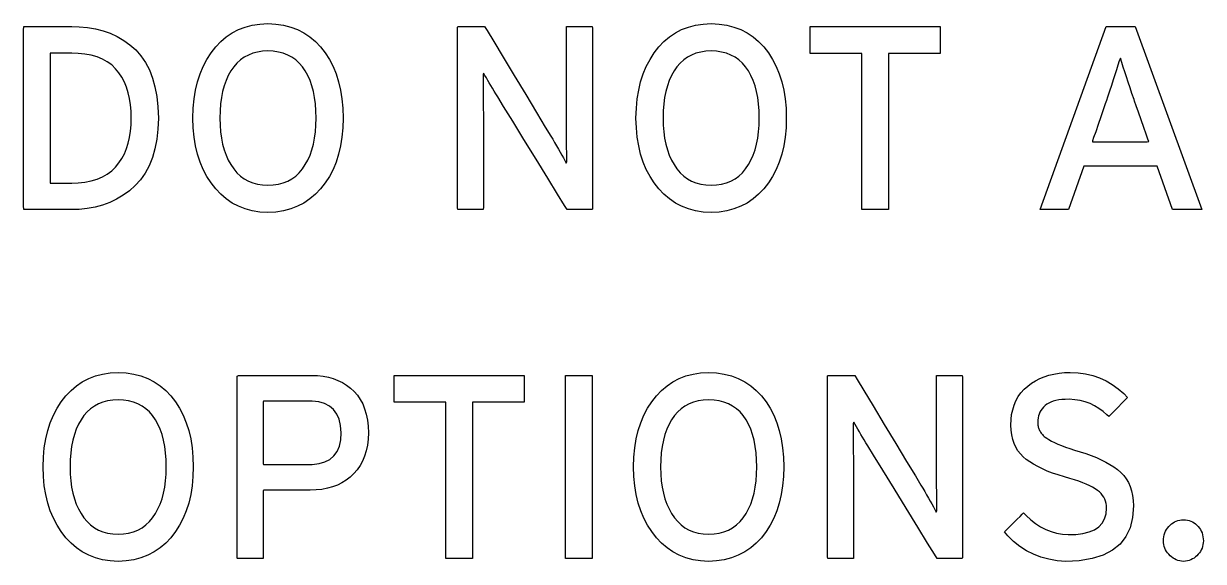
# Model space of a CAD drawing. Extents: x 1 to 47.7, y 0.2 to 33.5.
# Drawn here: x 4.316 to 6.006, y 18.199 to 18.969 of the extents above; entities that cross this region are included whole.
import ezdxf

# ---------------------------------------------------------------- set-up
doc = ezdxf.new("R2010")
doc.units = 0
doc.header["$MEASUREMENT"] = 0
doc.layers.add('6_0____DWG', color=7, linetype='CONTINUOUS')

msp = doc.modelspace()

# ---------------------------------------------------------------- linework, layer by layer
at = {"layer": '6_0____DWG'}
for points in [[(4.509, 18.8339), (4.5083, 18.8182), (4.5067, 18.8035), (4.504, 18.7898), (4.5004, 18.7772), (4.4958, 18.7656), (4.4901, 18.7551), (4.4835, 18.7456), (4.4759, 18.7371), (4.4674, 18.7298), (4.4585, 18.7233), (4.4491, 18.7178), (4.4393, 18.7131), (4.429, 18.7093), (4.4183, 18.7063), (4.4071, 18.7043), (4.3955, 18.7031), (4.3851, 18.7027), (4.3817, 18.7027), (4.374, 18.7027), (4.3634, 18.7027), (4.3514, 18.7027), (4.3393, 18.7027), (4.3284, 18.7027), (4.3202, 18.7027), (4.3161, 18.7027), (4.3159, 18.7081), (4.3159, 18.7309), (4.3159, 18.7669), (4.3159, 18.8107), (4.3159, 18.8572), (4.3159, 18.901), (4.3159, 18.937), (4.3159, 18.9598), (4.3161, 18.9651), (4.3202, 18.9651), (4.3284, 18.9651), (4.3393, 18.9651), (4.3514, 18.9651), (4.3634, 18.9651), (4.374, 18.9651), (4.3817, 18.9651), (4.3851, 18.9651), (4.3957, 18.9649), (4.4075, 18.9639), (4.4188, 18.9619), (4.4297, 18.9591), (4.44, 18.9554), (4.4499, 18.9508), (4.4593, 18.9453), (4.4682, 18.9389), (4.4765, 18.9316), (4.484, 18.9231), (4.4905, 18.9136), (4.496, 18.903), (4.5006, 18.8913), (4.5041, 18.8786), (4.5067, 18.8648), (4.5084, 18.8499)], [(4.7736, 18.834), (4.7731, 18.8201), (4.7719, 18.8068), (4.7699, 18.7942), (4.7671, 18.7822), (4.7635, 18.7709), (4.7591, 18.7603), (4.754, 18.7504), (4.7481, 18.7412), (4.7414, 18.7325), (4.734, 18.7248), (4.726, 18.718), (4.7175, 18.7122), (4.7083, 18.7075), (4.6986, 18.7037), (4.6882, 18.701), (4.6773, 18.6993), (4.6658, 18.6985), (4.6544, 18.6993), (4.6435, 18.701), (4.6333, 18.7037), (4.6237, 18.7075), (4.6146, 18.7122), (4.6062, 18.718), (4.5984, 18.7248), (4.5911, 18.7325), (4.5844, 18.7412), (4.5784, 18.7504), (4.5731, 18.7603), (4.5687, 18.7709), (4.565, 18.7822), (4.5621, 18.7942), (4.5601, 18.8068), (4.5588, 18.8201), (4.5583, 18.834), (4.5588, 18.848), (4.5601, 18.8613), (4.5621, 18.874), (4.565, 18.886), (4.5687, 18.8973), (4.5731, 18.908), (4.5784, 18.918), (4.5844, 18.9274), (4.5911, 18.936), (4.5984, 18.9437), (4.6062, 18.9503), (4.6146, 18.956), (4.6237, 18.9607), (4.6333, 18.9643), (4.6435, 18.967), (4.6544, 18.9687), (4.6658, 18.9693), (4.6773, 18.9687), (4.6882, 18.967), (4.6986, 18.9643), (4.7083, 18.9607), (4.7175, 18.956), (4.726, 18.9503), (4.734, 18.9437), (4.7414, 18.936), (4.7481, 18.9274), (4.754, 18.918), (4.7591, 18.908), (4.7635, 18.8973), (4.7671, 18.886), (4.7699, 18.874), (4.7719, 18.8613), (4.7731, 18.848)], [(5.0944, 18.7027), (5.0907, 18.7087), (5.0809, 18.7248), (5.0667, 18.7478), (5.05, 18.7749), (5.0326, 18.8031), (5.0165, 18.8294), (5.0033, 18.8507), (4.995, 18.8642), (4.9924, 18.8685), (4.9899, 18.8726), (4.9875, 18.8766), (4.9852, 18.8805), (4.983, 18.8843), (4.9809, 18.8879), (4.9788, 18.8915), (4.9768, 18.8949), (4.9749, 18.8982), (4.9741, 18.896), (4.9741, 18.8897), (4.9741, 18.8832), (4.9742, 18.8765), (4.9742, 18.8696), (4.9743, 18.8625), (4.9743, 18.8551), (4.9744, 18.8476), (4.9745, 18.8399), (4.9745, 18.8351), (4.9745, 18.8229), (4.9745, 18.8045), (4.9745, 18.7824), (4.9745, 18.7591), (4.9745, 18.737), (4.9745, 18.7186), (4.9745, 18.7064), (4.9744, 18.7027), (4.9727, 18.7027), (4.9689, 18.7027), (4.9635, 18.7027), (4.9574, 18.7027), (4.9511, 18.7027), (4.9453, 18.7027), (4.9407, 18.7027), (4.938, 18.7027), (4.9375, 18.7046), (4.9375, 18.7216), (4.9375, 18.7525), (4.9375, 18.7926), (4.9375, 18.8372), (4.9375, 18.8814), (4.9375, 18.9204), (4.9375, 18.9497), (4.9375, 18.9643), (4.9383, 18.9651), (4.9414, 18.9651), (4.9465, 18.9651), (4.9527, 18.9651), (4.9593, 18.9651), (4.9657, 18.9651), (4.9711, 18.9651), (4.9749, 18.9651), (4.9763, 18.9651), (4.9799, 18.9593), (4.9893, 18.9437), (5.0028, 18.9213), (5.0187, 18.8949), (5.0353, 18.8675), (5.0507, 18.8419), (5.0632, 18.8211), (5.0711, 18.808), (5.0738, 18.8036), (5.0766, 18.7987), (5.0794, 18.794), (5.082, 18.7894), (5.0845, 18.7851), (5.0868, 18.7809), (5.0891, 18.7769), (5.0912, 18.773), (5.0932, 18.7693), (5.094, 18.7714), (5.094, 18.7779), (5.0939, 18.7846), (5.0938, 18.7915), (5.0938, 18.7985), (5.0938, 18.8058), (5.0937, 18.8132), (5.0937, 18.8208), (5.0937, 18.8286), (5.0937, 18.8334), (5.0937, 18.8455), (5.0937, 18.8638), (5.0937, 18.8858), (5.0937, 18.909), (5.0937, 18.931), (5.0937, 18.9493), (5.0937, 18.9615), (5.0937, 18.9651), (5.0954, 18.9651), (5.0993, 18.9651), (5.1047, 18.9651), (5.1108, 18.9651), (5.1171, 18.9651), (5.1229, 18.9651), (5.1275, 18.9651), (5.1302, 18.9651), (5.1307, 18.9633), (5.1307, 18.9463), (5.1307, 18.9154), (5.1307, 18.8752), (5.1307, 18.8307), (5.1307, 18.7865), (5.1307, 18.7474), (5.1307, 18.7182), (5.1307, 18.7036), (5.13, 18.7027), (5.127, 18.7027), (5.1223, 18.7027), (5.1165, 18.7027), (5.1103, 18.7027), (5.1043, 18.7027), (5.0993, 18.7027), (5.0957, 18.7027)], [(5.4084, 18.834), (5.408, 18.8201), (5.4067, 18.8068), (5.4047, 18.7942), (5.4019, 18.7822), (5.3983, 18.7709), (5.394, 18.7603), (5.3888, 18.7504), (5.3829, 18.7412), (5.3762, 18.7325), (5.3688, 18.7248), (5.3609, 18.718), (5.3523, 18.7122), (5.3431, 18.7075), (5.3334, 18.7037), (5.323, 18.701), (5.3121, 18.6993), (5.3006, 18.6985), (5.2892, 18.6993), (5.2784, 18.701), (5.2681, 18.7037), (5.2585, 18.7075), (5.2495, 18.7122), (5.241, 18.718), (5.2332, 18.7248), (5.226, 18.7325), (5.2193, 18.7412), (5.2132, 18.7504), (5.2079, 18.7603), (5.2035, 18.7709), (5.1998, 18.7822), (5.197, 18.7942), (5.1949, 18.8068), (5.1936, 18.8201), (5.1931, 18.834), (5.1936, 18.848), (5.1949, 18.8613), (5.197, 18.874), (5.1998, 18.886), (5.2035, 18.8973), (5.2079, 18.908), (5.2132, 18.918), (5.2193, 18.9274), (5.226, 18.936), (5.2332, 18.9437), (5.241, 18.9503), (5.2495, 18.956), (5.2585, 18.9607), (5.2681, 18.9643), (5.2784, 18.967), (5.2892, 18.9687), (5.3006, 18.9693), (5.3121, 18.9687), (5.323, 18.967), (5.3334, 18.9643), (5.3431, 18.9607), (5.3523, 18.956), (5.3609, 18.9503), (5.3688, 18.9437), (5.3762, 18.936), (5.3829, 18.9274), (5.3888, 18.918), (5.394, 18.908), (5.3983, 18.8973), (5.4019, 18.886), (5.4047, 18.874), (5.4067, 18.8613), (5.408, 18.848)], [(4.7348, 18.834), (4.7346, 18.8443), (4.7339, 18.8541), (4.7327, 18.8634), (4.731, 18.8721), (4.7288, 18.8803), (4.7262, 18.8879), (4.723, 18.895), (4.7194, 18.9016), (4.7153, 18.9075), (4.7107, 18.9128), (4.7057, 18.9173), (4.7002, 18.9212), (4.6942, 18.9243), (4.6878, 18.9268), (4.6809, 18.9286), (4.6736, 18.9298), (4.6658, 18.9302), (4.6581, 18.9298), (4.6509, 18.9286), (4.6442, 18.9268), (4.6379, 18.9243), (4.632, 18.9212), (4.6265, 18.9173), (4.6215, 18.9128), (4.617, 18.9075), (4.6128, 18.9016), (4.6091, 18.895), (4.6059, 18.8879), (4.6032, 18.8803), (4.601, 18.8721), (4.5993, 18.8634), (4.5981, 18.8541), (4.5973, 18.8443), (4.5971, 18.834), (4.5973, 18.8238), (4.5981, 18.8142), (4.5993, 18.805), (4.601, 18.7964), (4.6032, 18.7883), (4.6059, 18.7808), (4.6091, 18.7737), (4.6128, 18.7672), (4.617, 18.7611), (4.6215, 18.7556), (4.6265, 18.7509), (4.632, 18.7468), (4.6379, 18.7435), (4.6442, 18.741), (4.6509, 18.7392), (4.6581, 18.7381), (4.6658, 18.7377), (4.6736, 18.7381), (4.6809, 18.7392), (4.6878, 18.741), (4.6942, 18.7435), (4.7002, 18.7468), (4.7057, 18.7509), (4.7107, 18.7556), (4.7153, 18.7611), (4.7194, 18.7672), (4.723, 18.7737), (4.7262, 18.7808), (4.7288, 18.7883), (4.731, 18.7964), (4.7327, 18.805), (4.7339, 18.8142), (4.7346, 18.8238)], [(5.3696, 18.834), (5.3694, 18.8443), (5.3687, 18.8541), (5.3675, 18.8634), (5.3658, 18.8721), (5.3636, 18.8803), (5.361, 18.8879), (5.3578, 18.895), (5.3542, 18.9016), (5.3501, 18.9075), (5.3455, 18.9128), (5.3405, 18.9173), (5.335, 18.9212), (5.329, 18.9243), (5.3226, 18.9268), (5.3157, 18.9286), (5.3084, 18.9298), (5.3006, 18.9302), (5.293, 18.9298), (5.2858, 18.9286), (5.279, 18.9268), (5.2727, 18.9243), (5.2668, 18.9212), (5.2614, 18.9173), (5.2564, 18.9128), (5.2518, 18.9075), (5.2476, 18.9016), (5.244, 18.895), (5.2408, 18.8879), (5.2381, 18.8803), (5.2358, 18.8721), (5.2341, 18.8634), (5.2329, 18.8541), (5.2322, 18.8443), (5.2319, 18.834), (5.2322, 18.8238), (5.2329, 18.8142), (5.2341, 18.805), (5.2358, 18.7964), (5.2381, 18.7883), (5.2408, 18.7808), (5.244, 18.7737), (5.2476, 18.7672), (5.2518, 18.7611), (5.2564, 18.7556), (5.2614, 18.7509), (5.2668, 18.7468), (5.2727, 18.7435), (5.279, 18.741), (5.2858, 18.7392), (5.293, 18.7381), (5.3006, 18.7377), (5.3084, 18.7381), (5.3157, 18.7392), (5.3226, 18.741), (5.329, 18.7435), (5.335, 18.7468), (5.3405, 18.7509), (5.3455, 18.7556), (5.3501, 18.7611), (5.3542, 18.7672), (5.3578, 18.7737), (5.361, 18.7808), (5.3636, 18.7883), (5.3658, 18.7964), (5.3675, 18.805), (5.3687, 18.8142), (5.3694, 18.8238)], [(4.4702, 18.8339), (4.47, 18.8437), (4.4691, 18.8531), (4.4677, 18.8619), (4.4658, 18.8703), (4.4633, 18.8781), (4.4603, 18.8855), (4.4567, 18.8924), (4.4525, 18.8988), (4.4477, 18.9047), (4.4421, 18.91), (4.4358, 18.9145), (4.4288, 18.9184), (4.4212, 18.9215), (4.4128, 18.924), (4.4038, 18.9257), (4.394, 18.9267), (4.3851, 18.9271), (4.3836, 18.9271), (4.3801, 18.9271), (4.3753, 18.9271), (4.3699, 18.9271), (4.3645, 18.9271), (4.3596, 18.9271), (4.3559, 18.9271), (4.354, 18.9271), (4.3539, 18.9233), (4.3539, 18.9071), (4.3539, 18.8816), (4.3539, 18.8504), (4.3539, 18.8174), (4.3539, 18.7863), (4.3539, 18.7608), (4.3539, 18.7446), (4.354, 18.7408), (4.3559, 18.7408), (4.3596, 18.7408), (4.3645, 18.7408), (4.3699, 18.7408), (4.3753, 18.7408), (4.3801, 18.7408), (4.3836, 18.7408), (4.3851, 18.7408), (4.394, 18.7411), (4.4038, 18.7422), (4.4128, 18.744), (4.4212, 18.7465), (4.4288, 18.7497), (4.4358, 18.7536), (4.4421, 18.7583), (4.4477, 18.7636), (4.4525, 18.7696), (4.4567, 18.776), (4.4603, 18.7829), (4.4633, 18.7902), (4.4658, 18.798), (4.4677, 18.8063), (4.4691, 18.815), (4.47, 18.8243)], [(5.9065, 18.8606), (5.9036, 18.8692), (5.9008, 18.8775), (5.8982, 18.8854), (5.8957, 18.893), (5.8933, 18.9002), (5.8911, 18.9071), (5.889, 18.9136), (5.8871, 18.9198), (5.8853, 18.9162), (5.8835, 18.9099), (5.8814, 18.9031), (5.8792, 18.896), (5.8768, 18.8885), (5.8743, 18.8807), (5.8716, 18.8724), (5.8687, 18.8638), (5.8672, 18.8593), (5.8654, 18.8542), (5.8625, 18.8459), (5.859, 18.8356), (5.8552, 18.8247), (5.8516, 18.8144), (5.8487, 18.8061), (5.8469, 18.8011), (5.8472, 18.8001), (5.8529, 18.8001), (5.8634, 18.8001), (5.8768, 18.8001), (5.8915, 18.8001), (5.9057, 18.8001), (5.9176, 18.8001), (5.9254, 18.8001), (5.9275, 18.8002), (5.9263, 18.8036), (5.9238, 18.8109), (5.9204, 18.8206), (5.9166, 18.8315), (5.9129, 18.8422), (5.9096, 18.8515), (5.9074, 18.8581)], [(4.559, 18.334), (4.5585, 18.3201), (4.5573, 18.3068), (4.5553, 18.2942), (4.5525, 18.2822), (4.5489, 18.2709), (4.5445, 18.2603), (4.5394, 18.2504), (4.5335, 18.2412), (4.5268, 18.2325), (4.5194, 18.2248), (4.5114, 18.218), (4.5029, 18.2122), (4.4937, 18.2075), (4.484, 18.2037), (4.4736, 18.201), (4.4627, 18.1993), (4.4512, 18.1985), (4.4398, 18.1993), (4.4289, 18.201), (4.4187, 18.2037), (4.4091, 18.2075), (4.4, 18.2122), (4.3916, 18.218), (4.3838, 18.2248), (4.3765, 18.2325), (4.3698, 18.2412), (4.3638, 18.2504), (4.3585, 18.2603), (4.3541, 18.2709), (4.3504, 18.2822), (4.3475, 18.2942), (4.3455, 18.3068), (4.3442, 18.3201), (4.3437, 18.334), (4.3442, 18.348), (4.3455, 18.3613), (4.3475, 18.374), (4.3504, 18.386), (4.3541, 18.3973), (4.3585, 18.408), (4.3638, 18.418), (4.3698, 18.4274), (4.3765, 18.436), (4.3838, 18.4437), (4.3916, 18.4503), (4.4, 18.456), (4.4091, 18.4607), (4.4187, 18.4643), (4.4289, 18.467), (4.4398, 18.4687), (4.4512, 18.4693), (4.4627, 18.4687), (4.4736, 18.467), (4.484, 18.4643), (4.4937, 18.4607), (4.5029, 18.456), (4.5114, 18.4503), (4.5194, 18.4437), (4.5268, 18.436), (4.5335, 18.4274), (4.5394, 18.418), (4.5445, 18.408), (4.5489, 18.3973), (4.5525, 18.386), (4.5553, 18.374), (4.5573, 18.3613), (4.5585, 18.348)], [(4.8097, 18.383), (4.8093, 18.3738), (4.8083, 18.3652), (4.8066, 18.3571), (4.8043, 18.3495), (4.8014, 18.3424), (4.7979, 18.3359), (4.7938, 18.3299), (4.789, 18.3244), (4.7837, 18.3194), (4.7779, 18.3151), (4.7718, 18.3113), (4.7653, 18.308), (4.7583, 18.3054), (4.751, 18.3033), (4.7432, 18.3018), (4.735, 18.3009), (4.7264, 18.3005), (4.7235, 18.3005), (4.7172, 18.3005), (4.7078, 18.3005), (4.6967, 18.3005), (4.6851, 18.3005), (4.6743, 18.3005), (4.6656, 18.3005), (4.6601, 18.3005), (4.659, 18.3001), (4.659, 18.2942), (4.659, 18.2827), (4.659, 18.2676), (4.659, 18.2507), (4.659, 18.2339), (4.659, 18.2191), (4.659, 18.2082), (4.659, 18.2029), (4.6581, 18.2027), (4.6548, 18.2027), (4.6497, 18.2027), (4.6436, 18.2027), (4.6371, 18.2027), (4.6309, 18.2027), (4.6258, 18.2027), (4.6225, 18.2027), (4.6217, 18.2033), (4.6217, 18.2173), (4.6217, 18.2467), (4.6217, 18.2864), (4.6217, 18.3314), (4.6217, 18.3767), (4.6217, 18.4172), (4.6217, 18.448), (4.6217, 18.464), (4.6235, 18.4651), (4.6322, 18.4651), (4.6462, 18.4651), (4.6635, 18.4651), (4.6821, 18.4651), (4.6998, 18.4651), (4.7147, 18.4651), (4.7248, 18.4651), (4.7289, 18.4651), (4.7371, 18.4648), (4.7449, 18.4639), (4.7524, 18.4625), (4.7594, 18.4605), (4.7662, 18.4579), (4.7725, 18.4548), (4.7785, 18.4512), (4.7841, 18.447), (4.7893, 18.4422), (4.794, 18.4368), (4.7981, 18.4308), (4.8016, 18.4242), (4.8044, 18.4171), (4.8067, 18.4094), (4.8083, 18.4012), (4.8093, 18.3924)], [(5.4049, 18.334), (5.4045, 18.3201), (5.4032, 18.3068), (5.4012, 18.2942), (5.3984, 18.2822), (5.3948, 18.2709), (5.3905, 18.2603), (5.3854, 18.2504), (5.3795, 18.2412), (5.3727, 18.2325), (5.3654, 18.2248), (5.3574, 18.218), (5.3488, 18.2122), (5.3396, 18.2075), (5.3299, 18.2037), (5.3196, 18.201), (5.3086, 18.1993), (5.2971, 18.1985), (5.2857, 18.1993), (5.2749, 18.201), (5.2646, 18.2037), (5.255, 18.2075), (5.246, 18.2122), (5.2376, 18.218), (5.2297, 18.2248), (5.2225, 18.2325), (5.2158, 18.2412), (5.2097, 18.2504), (5.2045, 18.2603), (5.2, 18.2709), (5.1963, 18.2822), (5.1935, 18.2942), (5.1914, 18.3068), (5.1901, 18.3201), (5.1897, 18.334), (5.1901, 18.348), (5.1914, 18.3613), (5.1935, 18.374), (5.1963, 18.386), (5.2, 18.3973), (5.2045, 18.408), (5.2097, 18.418), (5.2158, 18.4274), (5.2225, 18.436), (5.2297, 18.4437), (5.2376, 18.4503), (5.246, 18.456), (5.255, 18.4607), (5.2646, 18.4643), (5.2749, 18.467), (5.2857, 18.4687), (5.2971, 18.4693), (5.3086, 18.4687), (5.3196, 18.467), (5.3299, 18.4643), (5.3396, 18.4607), (5.3488, 18.456), (5.3574, 18.4503), (5.3654, 18.4437), (5.3727, 18.436), (5.3795, 18.4274), (5.3854, 18.418), (5.3905, 18.408), (5.3948, 18.3973), (5.3984, 18.386), (5.4012, 18.374), (5.4032, 18.3613), (5.4045, 18.348)], [(5.6245, 18.2027), (5.6208, 18.2087), (5.6109, 18.2248), (5.5968, 18.2478), (5.5801, 18.2749), (5.5627, 18.3031), (5.5466, 18.3294), (5.5334, 18.3507), (5.5251, 18.3642), (5.5225, 18.3685), (5.52, 18.3726), (5.5176, 18.3766), (5.5153, 18.3805), (5.5131, 18.3843), (5.5109, 18.3879), (5.5089, 18.3915), (5.5069, 18.3949), (5.505, 18.3982), (5.5042, 18.396), (5.5042, 18.3897), (5.5042, 18.3832), (5.5043, 18.3765), (5.5043, 18.3696), (5.5043, 18.3625), (5.5044, 18.3551), (5.5045, 18.3476), (5.5045, 18.3399), (5.5046, 18.3351), (5.5046, 18.3229), (5.5046, 18.3045), (5.5046, 18.2824), (5.5046, 18.2591), (5.5046, 18.237), (5.5046, 18.2186), (5.5046, 18.2064), (5.5045, 18.2027), (5.5028, 18.2027), (5.499, 18.2027), (5.4936, 18.2027), (5.4874, 18.2027), (5.4811, 18.2027), (5.4754, 18.2027), (5.4708, 18.2027), (5.4681, 18.2027), (5.4676, 18.2046), (5.4676, 18.2216), (5.4676, 18.2525), (5.4676, 18.2926), (5.4676, 18.3372), (5.4676, 18.3814), (5.4676, 18.4204), (5.4676, 18.4497), (5.4676, 18.4643), (5.4684, 18.4651), (5.4715, 18.4651), (5.4766, 18.4651), (5.4828, 18.4651), (5.4894, 18.4651), (5.4958, 18.4651), (5.5012, 18.4651), (5.505, 18.4651), (5.5064, 18.4651), (5.51, 18.4593), (5.5194, 18.4437), (5.5329, 18.4213), (5.5488, 18.3949), (5.5654, 18.3675), (5.5808, 18.3419), (5.5933, 18.3211), (5.6012, 18.308), (5.6039, 18.3036), (5.6067, 18.2987), (5.6094, 18.294), (5.6121, 18.2894), (5.6145, 18.2851), (5.6169, 18.2809), (5.6192, 18.2769), (5.6213, 18.273), (5.6233, 18.2693), (5.6241, 18.2714), (5.624, 18.2779), (5.624, 18.2846), (5.6239, 18.2915), (5.6239, 18.2985), (5.6238, 18.3058), (5.6238, 18.3132), (5.6238, 18.3208), (5.6238, 18.3286), (5.6238, 18.3334), (5.6238, 18.3455), (5.6238, 18.3638), (5.6238, 18.3858), (5.6238, 18.409), (5.6238, 18.431), (5.6238, 18.4493), (5.6238, 18.4615), (5.6238, 18.4651), (5.6255, 18.4651), (5.6294, 18.4651), (5.6348, 18.4651), (5.6409, 18.4651), (5.6472, 18.4651), (5.653, 18.4651), (5.6576, 18.4651), (5.6603, 18.4651), (5.6607, 18.4633), (5.6607, 18.4463), (5.6607, 18.4154), (5.6607, 18.3752), (5.6607, 18.3307), (5.6607, 18.2865), (5.6607, 18.2474), (5.6607, 18.2182), (5.6607, 18.2036), (5.6601, 18.2027), (5.6571, 18.2027), (5.6524, 18.2027), (5.6466, 18.2027), (5.6404, 18.2027), (5.6344, 18.2027), (5.6294, 18.2027), (5.6258, 18.2027)], [(5.9056, 18.2781), (5.9045, 18.2615), (5.901, 18.2469), (5.895, 18.2342), (5.8865, 18.2234), (5.8756, 18.2146), (5.8622, 18.2077), (5.8464, 18.2027), (5.828, 18.1996), (5.809, 18.1986), (5.7965, 18.1996), (5.7845, 18.2016), (5.7732, 18.2047), (5.7626, 18.2088), (5.7525, 18.2139), (5.743, 18.22), (5.7341, 18.2272), (5.7258, 18.2353), (5.7211, 18.2411), (5.7228, 18.2427), (5.7259, 18.2458), (5.73, 18.2499), (5.7345, 18.2544), (5.7391, 18.259), (5.7432, 18.2631), (5.7464, 18.2662), (5.7481, 18.268), (5.752, 18.2643), (5.7586, 18.2581), (5.7655, 18.2528), (5.7727, 18.2482), (5.7801, 18.2444), (5.7878, 18.2414), (5.7957, 18.2391), (5.8039, 18.2377), (5.8124, 18.237), (5.8232, 18.2373), (5.8334, 18.2385), (5.8423, 18.2407), (5.8498, 18.244), (5.856, 18.2482), (5.8608, 18.2534), (5.8643, 18.2595), (5.8664, 18.2667), (5.8671, 18.2749), (5.867, 18.2785), (5.8665, 18.2817), (5.8658, 18.2847), (5.8646, 18.2877), (5.8632, 18.2905), (5.8615, 18.2931), (5.8594, 18.2957), (5.857, 18.2981), (5.8543, 18.3003), (5.851, 18.3026), (5.8472, 18.3048), (5.843, 18.307), (5.8382, 18.3091), (5.833, 18.3113), (5.8273, 18.3134), (5.8211, 18.3155), (5.8144, 18.3175), (5.8067, 18.3197), (5.798, 18.3224), (5.7899, 18.3252), (5.7823, 18.3281), (5.7753, 18.3312), (5.7687, 18.3344), (5.7627, 18.3377), (5.7572, 18.3412), (5.7522, 18.3448), (5.7478, 18.3485), (5.7438, 18.3526), (5.7403, 18.3571), (5.7373, 18.3621), (5.7349, 18.3675), (5.7329, 18.3735), (5.7315, 18.3799), (5.7306, 18.3867), (5.7302, 18.394), (5.7304, 18.4017), (5.7312, 18.4091), (5.7327, 18.416), (5.7347, 18.4226), (5.7374, 18.4288), (5.7407, 18.4347), (5.7446, 18.4401), (5.7492, 18.4452), (5.7543, 18.4499), (5.7597, 18.4539), (5.7655, 18.4575), (5.7715, 18.4606), (5.7779, 18.4633), (5.7847, 18.4654), (5.7917, 18.4671), (5.7991, 18.4683), (5.8068, 18.4691), (5.8152, 18.4693), (5.8263, 18.4687), (5.837, 18.4672), (5.8473, 18.4648), (5.8571, 18.4615), (5.8665, 18.4573), (5.8754, 18.4521), (5.8838, 18.4461), (5.8918, 18.4392), (5.8972, 18.4336), (5.8957, 18.4321), (5.8927, 18.4291), (5.8888, 18.425), (5.8843, 18.4203), (5.8798, 18.4156), (5.8756, 18.4113), (5.8724, 18.408), (5.8705, 18.4061), (5.8678, 18.4084), (5.8622, 18.4135), (5.8563, 18.4179), (5.8501, 18.4217), (5.8435, 18.4248), (5.8366, 18.4273), (5.8293, 18.4292), (5.8217, 18.4303), (5.8137, 18.4309), (5.8077, 18.4308), (5.803, 18.4305), (5.7987, 18.4299), (5.7946, 18.4291), (5.7909, 18.4281), (5.7875, 18.4269), (5.7843, 18.4254), (5.7815, 18.4237), (5.779, 18.4218), (5.7768, 18.4197), (5.7749, 18.4174), (5.7732, 18.415), (5.7718, 18.4125), (5.7706, 18.4098), (5.7697, 18.4071), (5.7691, 18.4042), (5.7687, 18.4012), (5.7686, 18.3982), (5.7686, 18.3967), (5.7687, 18.3952), (5.7689, 18.3938), (5.7691, 18.3924), (5.7694, 18.3911), (5.7698, 18.3898), (5.7702, 18.3886), (5.7707, 18.3874), (5.7712, 18.3862), (5.7719, 18.385), (5.7726, 18.3837), (5.7735, 18.3825), (5.7744, 18.3813), (5.7755, 18.3802), (5.7766, 18.379), (5.7779, 18.3778), (5.7793, 18.3767), (5.7814, 18.3752), (5.7846, 18.3731), (5.7883, 18.371), (5.7925, 18.3689), (5.7973, 18.3668), (5.8025, 18.3647), (5.8083, 18.3625), (5.8146, 18.3604), (5.8214, 18.3582), (5.8294, 18.3558), (5.8376, 18.3531), (5.8453, 18.3503), (5.8527, 18.3473), (5.8595, 18.3442), (5.866, 18.3409), (5.872, 18.3375), (5.8776, 18.3339), (5.8828, 18.3302), (5.8875, 18.3262), (5.8917, 18.3218), (5.8953, 18.3169), (5.8984, 18.3116), (5.9009, 18.3058), (5.9029, 18.2995), (5.9043, 18.2928), (5.9052, 18.2857)], [(4.5202, 18.334), (4.52, 18.3443), (4.5193, 18.3541), (4.5181, 18.3634), (4.5164, 18.3721), (4.5142, 18.3803), (4.5116, 18.3879), (4.5084, 18.395), (4.5048, 18.4016), (4.5007, 18.4075), (4.4961, 18.4128), (4.4911, 18.4173), (4.4856, 18.4212), (4.4796, 18.4243), (4.4732, 18.4268), (4.4663, 18.4286), (4.459, 18.4298), (4.4512, 18.4302), (4.4435, 18.4298), (4.4363, 18.4286), (4.4296, 18.4268), (4.4233, 18.4243), (4.4174, 18.4212), (4.4119, 18.4173), (4.4069, 18.4128), (4.4024, 18.4075), (4.3982, 18.4016), (4.3945, 18.395), (4.3913, 18.3879), (4.3886, 18.3803), (4.3864, 18.3721), (4.3847, 18.3634), (4.3835, 18.3541), (4.3827, 18.3443), (4.3825, 18.334), (4.3827, 18.3238), (4.3835, 18.3142), (4.3847, 18.305), (4.3864, 18.2964), (4.3886, 18.2883), (4.3913, 18.2808), (4.3945, 18.2737), (4.3982, 18.2672), (4.4024, 18.2611), (4.4069, 18.2556), (4.4119, 18.2509), (4.4174, 18.2468), (4.4233, 18.2435), (4.4296, 18.241), (4.4363, 18.2392), (4.4435, 18.2381), (4.4512, 18.2377), (4.459, 18.2381), (4.4663, 18.2392), (4.4732, 18.241), (4.4796, 18.2435), (4.4856, 18.2468), (4.4911, 18.2509), (4.4961, 18.2556), (4.5007, 18.2611), (4.5048, 18.2672), (4.5084, 18.2737), (4.5116, 18.2808), (4.5142, 18.2883), (4.5164, 18.2964), (4.5181, 18.305), (4.5193, 18.3142), (4.52, 18.3238)], [(4.7709, 18.383), (4.77, 18.3933), (4.7679, 18.4022), (4.7646, 18.4098), (4.76, 18.4161), (4.7542, 18.4211), (4.7471, 18.4248), (4.7388, 18.4271), (4.7293, 18.4281), (4.7254, 18.4282), (4.7188, 18.4282), (4.7088, 18.4282), (4.6969, 18.4282), (4.6845, 18.4282), (4.6731, 18.4282), (4.6643, 18.4282), (4.6594, 18.4282), (4.659, 18.4268), (4.659, 18.4192), (4.659, 18.4066), (4.659, 18.3911), (4.659, 18.3746), (4.659, 18.3591), (4.659, 18.3465), (4.659, 18.3389), (4.6594, 18.3375), (4.6643, 18.3375), (4.6731, 18.3375), (4.6845, 18.3375), (4.6969, 18.3375), (4.7088, 18.3375), (4.7188, 18.3375), (4.7254, 18.3375), (4.7294, 18.3376), (4.7391, 18.3387), (4.7475, 18.3411), (4.7547, 18.3448), (4.7605, 18.3498), (4.7651, 18.3561), (4.7683, 18.3638), (4.7702, 18.3727)], [(5.3662, 18.334), (5.3659, 18.3443), (5.3652, 18.3541), (5.364, 18.3634), (5.3623, 18.3721), (5.3601, 18.3803), (5.3575, 18.3879), (5.3544, 18.395), (5.3508, 18.4016), (5.3467, 18.4075), (5.3421, 18.4128), (5.337, 18.4173), (5.3315, 18.4212), (5.3255, 18.4243), (5.3191, 18.4268), (5.3122, 18.4286), (5.3049, 18.4298), (5.2971, 18.4302), (5.2895, 18.4298), (5.2823, 18.4286), (5.2755, 18.4268), (5.2692, 18.4243), (5.2633, 18.4212), (5.2579, 18.4173), (5.2529, 18.4128), (5.2483, 18.4075), (5.2442, 18.4016), (5.2405, 18.395), (5.2373, 18.3879), (5.2346, 18.3803), (5.2324, 18.3721), (5.2306, 18.3634), (5.2294, 18.3541), (5.2287, 18.3443), (5.2284, 18.334), (5.2287, 18.3238), (5.2294, 18.3142), (5.2306, 18.305), (5.2324, 18.2964), (5.2346, 18.2883), (5.2373, 18.2808), (5.2405, 18.2737), (5.2442, 18.2672), (5.2483, 18.2611), (5.2529, 18.2556), (5.2579, 18.2509), (5.2633, 18.2468), (5.2692, 18.2435), (5.2755, 18.241), (5.2823, 18.2392), (5.2895, 18.2381), (5.2971, 18.2377), (5.3049, 18.2381), (5.3122, 18.2392), (5.3191, 18.241), (5.3255, 18.2435), (5.3315, 18.2468), (5.337, 18.2509), (5.3421, 18.2556), (5.3467, 18.2611), (5.3508, 18.2672), (5.3544, 18.2737), (5.3575, 18.2808), (5.3601, 18.2883), (5.3623, 18.2964), (5.364, 18.305), (5.3652, 18.3142), (5.3659, 18.3238)], [(6.0059, 18.2282), (6.0057, 18.2254), (6.0053, 18.2226), (6.0047, 18.22), (6.0039, 18.2175), (6.0029, 18.2152), (6.0016, 18.2129), (6.0002, 18.2107), (5.9985, 18.2087), (5.9967, 18.2067), (5.9947, 18.2049), (5.9926, 18.2033), (5.9903, 18.202), (5.988, 18.2008), (5.9855, 18.1999), (5.9829, 18.1992), (5.9802, 18.1988), (5.9774, 18.1985), (5.9746, 18.1988), (5.9719, 18.1992), (5.9694, 18.1999), (5.967, 18.2008), (5.9647, 18.202), (5.9625, 18.2033), (5.9604, 18.2049), (5.9584, 18.2067), (5.9565, 18.2087), (5.9547, 18.2107), (5.9531, 18.2129), (5.9518, 18.2152), (5.9507, 18.2175), (5.9499, 18.22), (5.9493, 18.2226), (5.9489, 18.2254), (5.9488, 18.2282), (5.9489, 18.2311), (5.9493, 18.234), (5.9499, 18.2367), (5.9507, 18.2393), (5.9518, 18.2418), (5.9531, 18.2442), (5.9547, 18.2464), (5.9565, 18.2486), (5.9584, 18.2505), (5.9604, 18.2523), (5.9625, 18.2538), (5.9647, 18.2551), (5.967, 18.2561), (5.9694, 18.257), (5.9719, 18.2576), (5.9746, 18.258), (5.9774, 18.2582), (5.9802, 18.258), (5.9829, 18.2576), (5.9855, 18.257), (5.988, 18.2561), (5.9903, 18.2551), (5.9926, 18.2538), (5.9947, 18.2523), (5.9967, 18.2505), (5.9985, 18.2486), (6.0002, 18.2464), (6.0016, 18.2442), (6.0029, 18.2418), (6.0039, 18.2393), (6.0047, 18.2367), (6.0053, 18.234), (6.0057, 18.2311)]]:
    msp.add_lwpolyline(points, close=True, dxfattribs=at)
for points in [[(5.5547, 18.9267), (5.5547, 18.7027), (5.5167, 18.7027), (5.5167, 18.9267), (5.4425, 18.9267), (5.4425, 18.9651), (5.629, 18.9651), (5.629, 18.9267), (5.5547, 18.9267)], [(5.9616, 18.7027), (5.9396, 18.765), (5.8345, 18.765), (5.8127, 18.7027), (5.7719, 18.7027), (5.8664, 18.9651), (5.9081, 18.9651), (6.0037, 18.7027), (5.9616, 18.7027)], [(4.9589, 18.4267), (4.9589, 18.2027), (4.9209, 18.2027), (4.9209, 18.4267), (4.8467, 18.4267), (4.8467, 18.4651), (5.0331, 18.4651), (5.0331, 18.4267), (4.9589, 18.4267)], [(5.0921, 18.2027), (5.0921, 18.4651), (5.1301, 18.4651), (5.1301, 18.2027), (5.0921, 18.2027)]]:
    msp.add_lwpolyline(points, dxfattribs=at)

doc.saveas('drawing.dxf')
